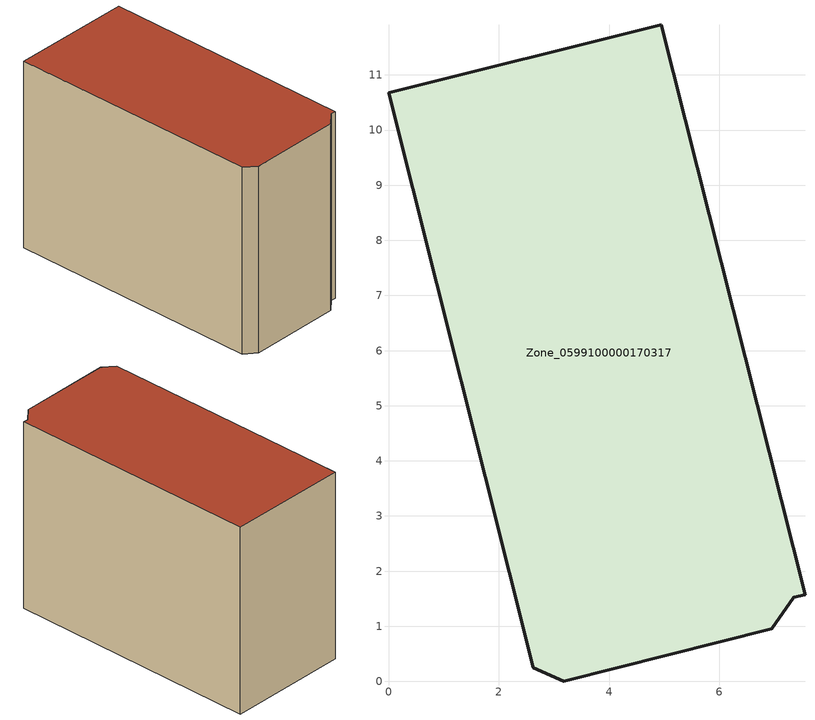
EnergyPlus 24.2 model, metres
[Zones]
Zone_0599100000170317
 floor ground (C_G): 7.35,1.53 6.95,0.95 3.18,0 2.63,0.25 0,10.67 4.95,11.91 7.55,1.57 z0
 wall outside (C_F): 6.95,0.95 7.35,1.53 7.55,1.57 4.95,11.91 0,10.67 2.63,0.25 3.18,0 6.95,0.95 z0:8
 roof outside (C_R): 7.55,1.57 4.95,11.91 0,10.67 2.63,0.25 3.18,0 6.95,0.95 7.35,1.53 z8
[BUILDING]
Pand.0599100000170317: North Axis=0; Terrain=City; Loads Convergence Tolerance Value=0.04; Temperature Convergence Tolerance Value=0.4; Solar Distribution=FullExterior; Maximum Number of Warmup Days=25; Minimum Number of Warmup Days=1
[Site:Location]
Rotterdam.The.Hague.AP_ZH_NLD Design_Conditions: Latitude=51.96; Longitude=4.45; Time Zone=1; Elevation=-4.5
[SITE:GROUNDTEMPERATURE:BUILDINGSURFACE]
18, 18, 18, 18, 18, 18, 18, 18, 18, 18, 18, 18
[MATERIAL] Thermal Absorptance=0.9; Solar Absorptance=0.7; Visible Absorptance=0.7
Name | Roughness | Thickness | Conductivity | Density | Specific Heat
G.TI.1975-1991 | MediumSmooth | 0.15 | 0.288461 | 540 | 1210
F.TI.1975-1991 | Rough | 0.3 | 0.230769 | 1920 | 840
R.TI.1975-1991 | MediumRough | 0.2 | 0.153846 | 1500 | 1000
[CONSTRUCTION]
C_G: G.TI.1975-1991
C_F: F.TI.1975-1991
C_R: R.TI.1975-1991
[ZONE]
Zone_0599100000170317: Type=1; Multiplier=1; Ceiling Height=Autocalculate; Volume=Autocalculate; Floor Area=autocalculate; Part of Total Floor Area=Yes
[ZONEINFILTRATION:DESIGNFLOWRATE]
Infil_Zone_0599100000170317: Zone or ZoneList or Space or SpaceList=Zone_0599100000170317; Schedule=AlwaysOn; Design Flow Rate Calculation Method=Flow/Area; Flow Rate per Floor Area=0.003; Constant Term Coefficient=1; Temperature Term Coefficient=0; Velocity Term Coefficient=0; Velocity Squared Term Coefficient=0
[HVACTEMPLATE:ZONE:IDEALLOADSAIRSYSTEM]
Zone_0599100000170317: Maximum Heating Supply Air Temperature=50; Minimum Cooling Supply Air Temperature=13; Maximum Heating Supply Air Humidity Ratio=0.0156; Minimum Cooling Supply Air Humidity Ratio=0.0077; Heating Limit=NoLimit; Cooling Limit=NoLimit; Dehumidification Control Type=ConstantSensibleHeatRatio; Cooling Sensible Heat Ratio=0.7; Dehumidification Setpoint=60; Humidification Control Type=None; Humidification Setpoint=30; Outdoor Air Method=None; Outdoor Air Flow Rate per Person=0.00944; Outdoor Air Flow Rate per Zone Floor Area=0; Outdoor Air Flow Rate per Zone=0; Demand Controlled Ventilation Type=None; Outdoor Air Economizer Type=NoEconomizer; Heat Recovery Type=None; Sensible Heat Recovery Effectiveness=0.7; Latent Heat Recovery Effectiveness=0.65
[ZONECONTROL:THERMOSTAT]
ThermostatControl_Zone_0599100000170317: Zone or ZoneList=Zone_0599100000170317; Control Type Schedule=DualSetpointControlType; Control 1=Thermostat_Zone_0599100000170317; Temperature Difference Between Cutout And Setpoint=0
[THERMOSTATSETPOINT:DUALSETPOINT]
Thermostat_Zone_0599100000170317: Heating Setpoint Temperature Schedule=HeatingSetpoint_Zone_0599100000170317; Cooling Setpoint Temperature Schedule=CoolingSetpoint_Zone_0599100000170317
[SCHEDULE:COMPACT]
HeatingSetpoint_Zone_0599100000170317: Through: 12/31, For: AllDays, Until: 24:00, 21
CoolingSetpoint_Zone_0599100000170317: Through: 12/31, For: AllDays, Until: 24:00, 24
DualSetpointControlType: Through: 12/31, For: AllDays, Until: 24:00, 4
AlwaysOn: Through: 12/31, For: AllDays, Until: 24:00, 1
